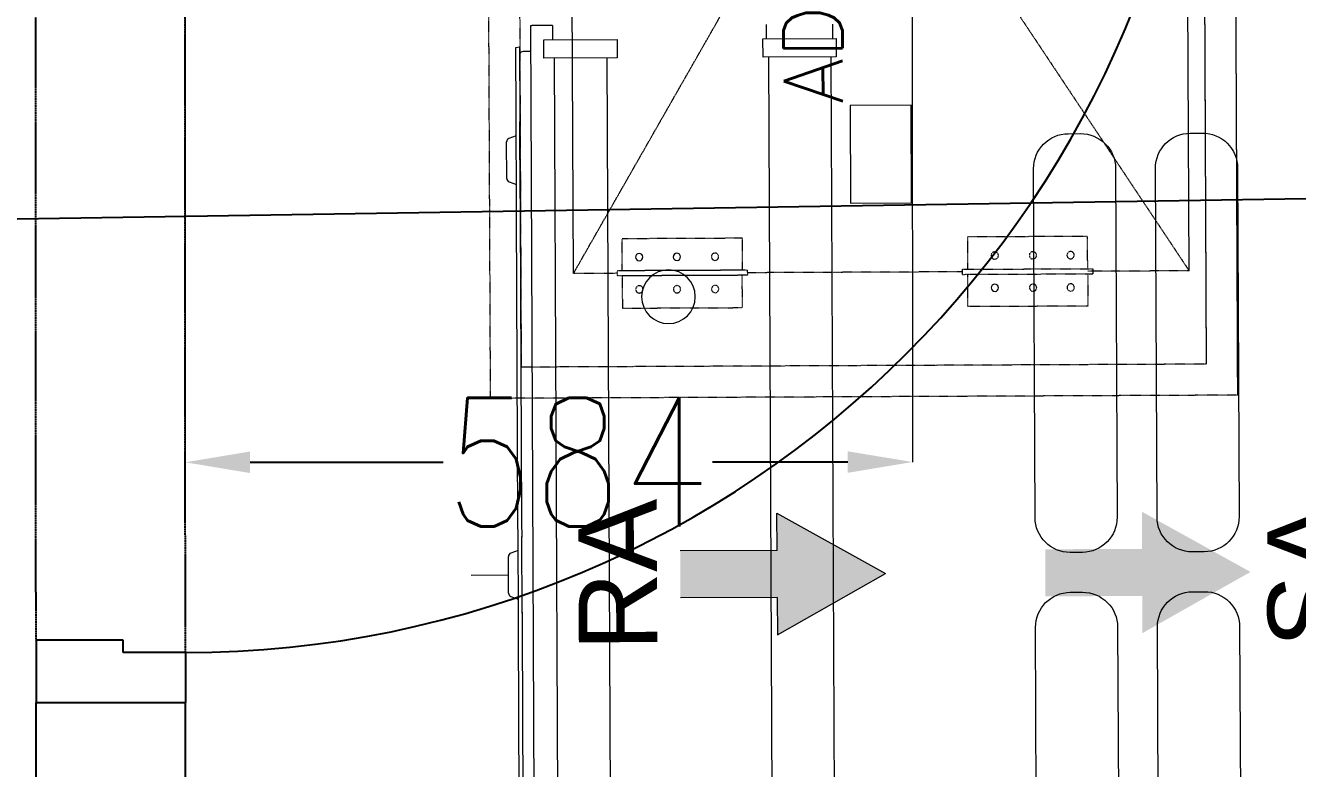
# Model space of a CAD drawing. Extents: x -678889171 to 586587, y -792238163 to 335485.
# Drawn here: x 86662 to 87685, y 27746 to 28343 of the extents above; entities that cross this region are included whole.
import ezdxf
from ezdxf import colors
from ezdxf.entities.mleader import LeaderData, LeaderLine
from ezdxf.enums import TextEntityAlignment as Align
from ezdxf.math import Vec2, Vec3

# ---------------------------------------------------------------- set-up
doc = ezdxf.new("R2010")
doc.units = 0
doc.header["$MEASUREMENT"] = 0
doc.linetypes.add('HIDDEN', pattern=[0.375, 0.25, -0.125])
doc.linetypes.add('XR-Typ24$0$XR-A-2ND-FLOOR$0$XR-A-TYP-2-3-4-5-6-7-8-9-10$0$XR-A-TYP-2-3-4-6-7-8-9-10$0$HIDDEN', pattern=[0.375, 0.25, -0.125])
doc.layers.get('0').update_dxf_attribs({"color": 8})
doc.layers.get('Defpoints').update_dxf_attribs({"color": 252})
for name, color, linetype in [('1', 8, 'Continuous'), ('E-TEXT', 3, 'Continuous'), ('XR-A-5TH floor-Ceiling$0$A-SITE-PATT', 12, 'Continuous'), ('XR-A-9TH-FLOOR$0$A-ANNO-SYMB', 252, 'Continuous'), ('XR-Typ24$0$XR-A-2ND-FLOOR$0$XR-A-TYP-2-3-4-5-6-7-8-9-10$0$A-WALL', 252, 'Continuous'), ('XR-Typ24$0$XR-A-2ND-FLOOR$0$XR-A-TYP-2-3-4-5-6-7-8-9-10$0$XR-A-TYP-2-3-4-6-7-8-9-10$0$A-DOOR', 252, 'Continuous'), ('XR-Typ24$0$XR-A-2ND-FLOOR$0$XR-A-TYP-2-3-4-5-6-7-8-9-10$0$XR-A-TYP-2-3-4-6-7-8-9-10$0$A-FLOR-OVHD', 252, 'XR-Typ24$0$XR-A-2ND-FLOOR$0$XR-A-TYP-2-3-4-5-6-7-8-9-10$0$XR-A-TYP-2-3-4-6-7-8-9-10$0$HIDDEN')]:
    doc.layers.add(name, color=color, linetype=linetype)
for name, color, linetype, lineweight in [('14- SAD FLEX', 30, 'Continuous', 0), ('2-MH TEXT', 2, 'Continuous', 0), ('Air Outlets', 8, 'Continuous', 0), ('LATS_EQ_IDU', 7, 'Continuous', 0)]:
    doc.layers.add(name, color=color, linetype=linetype, lineweight=lineweight)
doc.styles.add('LG-TEXT', font='arial.ttf')
doc.styles.add('ROMANS', font='romans.shx')
doc.styles.get("Standard").update_dxf_attribs({"font": 'arial.ttf'})
doc.styles.add('Work$0$E-M.MODUL', font='romans.shx', dxfattribs={"width": 0.8})
doc.dimstyles.new('Work$0$S-DIM', dxfattribs={"dimscale": 500, "dimtxt": 0.2065, "dimasz": 0.104, "dimexe": 0, "dimexo": 0, "dimgap": 0, "dimtad": 0, "dimdec": 0, "dimzin": 0, "dimdsep": 46, "dimtxsty": 'Work$0$E-M.MODUL', "dimcen": 0.25, "dimclrd": 5, "dimclre": 5, "dimclrt": 1, "dimadec": 0, "dimazin": 0, "dimtfac": 1, "dimtdec": 0, "dimtofl": 0, "dimtmove": 0, "dimatfit": 3, "dimfxl": 1, "dimtolj": 1, "dimtzin": 0, "dimlwe": 13, "dimarcsym": 0})

# ---------------------------------------------------------------- blocks, each defined once
blk = doc.blocks.new('*U2788')
at = {"layer": '14- SAD FLEX', "color": 0, "linetype": 'HIDDEN', "ltscale": 0.1}
for p, q in [((0, 0), (0, 600.0841646477638)), ((0, 600.0841646477638), (600.0833275471232, 600.0841646477638)), ((600.0833275471232, 600.0841646477638), (600.0833275471232, 0)), ((25.00347202917328, 25.00350676415837), (25.00347202917328, 575.0806578837801)), ((25.00347202917328, 575.0806578837801), (575.0798555178917, 575.0806578837801)), ((575.0798555178917, 575.0806578837801), (575.0798555178917, 25.00350676415837)), ((100.0188423113432, 497.9218231859413), (100.0188423113432, 533.0120474935538)), ((100.0188423113432, 533.0120474935538), (500.0396741981094, 302.1586737747857)), ((97.98124891385669, 493.8466304255562), (72.03182511980413, 493.8466304255562)), ((72.03182511980413, 493.8466304255562), (72.03182511980413, 397.3981338289013)), ((97.98124881769763, 393.322941068458), (97.98124901007395, 497.9218231859413)), ((102.0564357088879, 497.9218231859413), (97.98124901007395, 497.9218231859413)), ((97.98124891385669, 397.3981338289013), (97.98124891385669, 493.8466308104835)), ((102.0564357088879, 393.322941068458), (102.0564357088879, 497.9218231859413)), ((102.0564357088879, 397.3981338289013), (102.0564356126124, 493.8466308104835)), ((102.0564356126124, 493.8466296558181), (128.0058595028822, 493.8466304255562)), ((128.0058595028822, 493.8466304255562), (128.0058595028822, 397.3981338289013)), ((461.6640898614423, 477.3929597700044), (461.6640898614423, 442.9290411033871)), ((461.6640898614423, 477.3929597700044), (478.9342539886711, 477.3929597700044)), ((452.7255636615446, 468.7580280478433), (461.6640898614423, 468.7580280478433)), ((452.7255636615446, 468.758027662916), (452.7255635653273, 451.4878382303432)), ((478.9342539886711, 468.7580280478433), (556.4645261222031, 468.7580280478433)), ((452.7255635653273, 451.4878382303432), (461.6640898614423, 451.4878393849212)), ((478.9342539886711, 451.4878393849212), (556.4645261222031, 451.4878397698485)), ((430.4547047051601, 446.4871369545435), (430.4547047051601, 439.8211787930195)), ((447.7248693133588, 446.4871369545435), (430.4547047051601, 446.4871369545435)), ((447.7248693133588, 439.8211787930195), (430.4547047051601, 439.8211787930195)), ((447.7248693133588, 446.4871369545435), (447.7248693133588, 439.8211787930195)), ((478.9342539886711, 442.9290411033871), (461.6640898614423, 442.9290411033871)), ((72.03182511980413, 397.3981338289013), (97.98124891385669, 397.3981338289013)), ((102.0564356260584, 393.322941068458), (97.98124881769763, 393.322941068458)), ((100.0188423113723, 220.3619035364391), (100.0188423113432, 393.322941068458)), ((128.0058595028822, 397.3981338289013), (102.0564358049887, 397.3981334439741)), ((500.0396741981094, 302.1586737747857), (99.9999999999709, 38.3633893840306)), ((72.03182511980413, 119.8382137950393), (72.03182511980413, 216.2867103916942)), ((72.03182511980413, 216.2867103916942), (97.98124891385669, 216.2867103916942)), ((97.98124881769763, 220.3619035369775), (97.98124901007395, 115.763021034596)), ((102.0564357088879, 220.3619035369775), (102.0564357088879, 115.763021034596)), ((128.0058595028822, 216.2867103916942), (102.0564358049887, 216.2867103916942)), ((128.0058595028822, 119.8382137950393), (128.0058595028822, 216.2867103916942)), ((461.5999838921416, 160.7362504821358), (461.5999838921416, 126.2771174738446)), ((461.5999838921416, 160.7362504821358), (478.8677498850448, 160.7362504821358)), ((478.8677498850448, 160.7362504821358), (478.8677498850448, 126.2771174738446)), ((452.6626988956414, 152.1025174213428), (461.5999838921416, 152.1025174213428)), ((452.6626988956414, 152.1025170364737), (452.6626987994241, 134.8347261266172)), ((478.8677498850448, 152.1025174213428), (556.387256168091, 152.1025174213428)), ((556.387256168091, 152.1025178062118), (556.3872560718737, 134.8347272810788)), ((452.6626987994241, 134.8347261266172), (461.5999838921416, 134.8347268962098)), ((478.8677498850448, 134.8347268962098), (556.387256168091, 134.8347272810788)), ((430.3949324698478, 129.834718863116), (430.3949324698478, 123.1696863363468)), ((447.6626989437209, 129.834718863116), (430.3949324698478, 129.834718863116)), ((447.6626989437209, 123.1696863363468), (430.3949324698478, 123.1696863363468)), ((447.6626989437209, 129.834718863116), (447.6626989437209, 123.1696863363468)), ((478.8677498850448, 126.2771174738446), (461.5999838921416, 126.2771174738446)), ((97.98124910640763, 119.8382134101994), (72.03182511980413, 119.8382137950393)), ((100.0049543550995, 38.3633893840306), (100.0000006955233, 119.8382133802515)), ((102.0564356126124, 119.8382137950393), (128.0058595028822, 119.8382137950393)), ((574.9999999518623, 25.00003477823338), (25.00000004805042, 25.00003477821883)), ((575.0798555178917, 25.00350676415837), (25.00347202917328, 25.00350676415837)), ((600, 0), (0, 0)), ((600.0833275471232, 0), (0, 0))]:
    blk.add_line(p, q, dxfattribs=at)
at = {"layer": '14- SAD FLEX', "color": 0}
for p, q in [((100.0188423113432, 533.0120474935538), (500.0743940094253, 533.0120478784811)), ((500.0743940094253, 533.0120478784811), (500.0647303540609, 468.7580280478287)), ((478.9342539886711, 477.3929597700044), (478.9342539886711, 442.9290411033871)), ((556.4645261222031, 468.758028432625), (556.4645260259858, 451.4878397698485)), ((500.0621329577989, 451.4878394897823), (500.0171061007131, 152.1025174213719)), ((97.98124881769763, 220.3619035359297), (102.0564357088879, 220.3619035369775)), ((500.0145090651349, 134.8347270012455), (499.9999999999709, 38.36338899919065)), ((102.0564356126124, 115.763021034596), (97.98124891385669, 115.763021034596)), ((99.9999999999709, 38.3633893840306), (499.9999999999709, 38.36338899919065))]:
    blk.add_line(p, q, dxfattribs=at)
at = {"layer": '14- SAD FLEX', "color": 0, "linetype": 'HIDDEN', "ltscale": 0.1, "extrusion": (-1.42399754853411e-13, -1.034918396585503e-17, -1)}
for centre in [(87.04413031798322, 480.1361383043259), (87.04413031798322, 449.8769432400732), (87.04413031798322, 419.2365421492577), (87.04413031798322, 163.8079009805224), (87.04413031798322, 133.5487059163279)]:
    blk.add_ellipse(centre, major_axis=(-0.06903214442768882, 2.914282286183419), ratio=0.9999986121527408, start_param=-1.547113260106945, end_param=4.736072047072639, dxfattribs=at)
at = {"layer": '14- SAD FLEX', "color": 0, "extrusion": (-1.423996162431592e-13, -1.159286019481091e-17, -0.9999999999999999)}
for centre in [(112.9935543045867, 480.1361383043259), (112.9935543045867, 449.8769432400732)]:
    blk.add_ellipse(centre, major_axis=(-0.09644531499280751, 2.913503903163032), ratio=0.9999986437471204, start_param=-1.537705593972815, end_param=4.745479713206769, dxfattribs=at)
at = {"layer": '14- SAD FLEX', "color": 0, "linetype": 'HIDDEN', "ltscale": 0.1, "extrusion": (-1.424000002475513e-13, -7.243162160348683e-19, -1)}
blk.add_ellipse((452.7255636615446, 446.4871369545435), major_axis=(0.007611438425366701, 22.2708894077617), ratio=0.9999985958797056, start_param=4.712047214624809, end_param=6.282843540459943, dxfattribs=at)
at = {"layer": '14- SAD FLEX', "color": 0, "linetype": 'HIDDEN', "ltscale": 0.1, "extrusion": (-1.423997549143763e-13, 4.416304190340832e-18, -1)}
blk.add_ellipse((545.7596911294386, 460.1229339088459), major_axis=(0.2859749141306694, 5.153106055716046), ratio=0.9999985931171109, start_param=4.656950285228202, end_param=10.94013559240779, dxfattribs=at)
at = {"layer": '14- SAD FLEX', "color": 0, "linetype": 'HIDDEN', "ltscale": 0.1, "extrusion": (-1.423999764817295e-13, -2.73921528487805e-18, -1)}
blk.add_ellipse((452.7255636615446, 446.4871369545435), major_axis=(-0.04293327599886879, 5.000516972191451), ratio=0.9999986144440955, start_param=-1.562210782169351, end_param=0.008585568415928169, dxfattribs=at)
at = {"layer": '14- SAD FLEX', "color": 0, "linetype": 'HIDDEN', "ltscale": 0.1, "extrusion": (-1.423996162431592e-13, -1.159286019481091e-17, -0.9999999999999999)}
for centre in [(112.9935543045867, 419.2365421492577), (112.9935543045867, 194.4483020713087), (112.9935543045867, 163.8079009805224), (112.9935543045867, 133.5487059163279)]:
    blk.add_ellipse(centre, major_axis=(-0.09644531499280751, 2.913503903163032), ratio=0.9999986437471204, start_param=-1.537705593972815, end_param=4.745479713206769, dxfattribs=at)
at = {"layer": '14- SAD FLEX', "color": 0, "extrusion": (-1.42399754853411e-13, -1.034918396585503e-17, -1)}
blk.add_ellipse((87.04413031798322, 194.4483020713087), major_axis=(-0.06903214442768882, 2.914282286183419), ratio=0.9999986121527408, start_param=-1.547113260106945, end_param=4.736072047072639, dxfattribs=at)
at = {"layer": '14- SAD FLEX', "color": 0, "linetype": 'HIDDEN', "ltscale": 0.1, "extrusion": (-1.424000002498914e-13, -7.311757154057209e-19, -1)}
blk.add_ellipse((452.6626988956414, 129.834718863116), major_axis=(0.0076103815013283, 22.26779687294046), ratio=0.9999985958797054, start_param=4.712047214624809, end_param=6.282843540459943, dxfattribs=at)
at = {"layer": '14- SAD FLEX', "color": 0, "linetype": 'HIDDEN', "ltscale": 0.1, "extrusion": (-1.423998156000341e-13, 3.322782993294559e-18, -1)}
blk.add_ellipse((545.6839076482865, 143.4686223511671), major_axis=(0.2859352036654175, 5.15239049561321), ratio=0.999998593117111, start_param=4.656950285228202, end_param=10.94013559240779, dxfattribs=at)
at = {"layer": '14- SAD FLEX', "color": 0, "linetype": 'HIDDEN', "ltscale": 0.1, "extrusion": (-1.423998594137635e-13, 7.735024328836069e-18, -1)}
blk.add_ellipse((452.6626988956414, 129.834718863116), major_axis=(0.09086152784630352, 4.999181617208096), ratio=0.9999985367180428, start_param=4.694215727483949, end_param=6.265012001105252, dxfattribs=at)
at = {"layer": '2-MH TEXT', "color": 0, "ltscale": 0.02, "style": 'ROMANS'}
blk.add_text('AD', height=47.40125465813107, dxfattribs=at).set_placement((235.4073977292865, 316.0083215827908))
blk = doc.blocks.new('LATS_IDU_MIDDLE_STATIC_M1')
at = {"layer": 'LATS_EQ_IDU', "ltscale": 0.5, "true_color": 0x636466}
for points in [[(-19.24904000759125, 220.0260984897614), (18.56293416023254, 220.0260987281799), (18.56293427944183, 142.2473150491714), (48.39734947681427, 142.2473149299622), (-0.3430529832839966, 55.20643985271454), (-49.08345520496368, 142.2473149299622), (-19.24904000759125, 142.2473149299622)], [(18.54494178295135, -73.27549660205841), (-19.26703226566315, -73.27549636363983), (-19.26703226566315, -151.0542801618576), (-49.10144770145416, -151.0542801618576), (-0.3610453605651855, -238.0951550006866), (48.37935698032379, -151.0542800426483), (18.54494178295135, -151.0542802810669)]]:
    blk.add_hatch(color=251, dxfattribs=at).paths.add_polyline_path(points)
at = {"layer": 'LATS_EQ_IDU', "color": 251, "true_color": 0x636466}
for p, q in [((-0.343052864074707, 358.1455723047256), (-0.3430529832839966, 388.1455723047256)), ((-14.73691618442535, 358.1455721855164), (14.63881015777588, 358.1455721855164)), ((318.21808385849, 358.1455723047256), (347.5938102006912, 358.1455721855164)), ((-289.2370039224625, 350.3055721521378), (-43.81610178947449, 350.3055721521378)), ((-43.81610178947449, 350.3055721521378), (-42.60530269145966, 350.3055721521378)), ((-42.60530269145966, 350.3055721521378), (-30.39048302173615, 350.3055721521378)), ((-30.39048302173615, 350.3055721521378), (-28.66128242015839, 350.3055721521378)), ((-28.66128242015839, 350.3055721521378), (28.5631765127182, 350.305572271347)), ((-17.49961256980896, 356.2111115455627), (-19.64905285835266, 350.305572271347)), ((19.55094718933105, 350.3055723905563), (17.40150654315948, 356.2111115455627)), ((28.5631765127182, 350.305572271347), (30.29237711429596, 350.305572271347)), ((30.29237711429596, 350.305572271347), (42.50719666481018, 350.305572271347)), ((42.50719666481018, 350.305572271347), (43.71799600124359, 350.305572271347)), ((43.71799600124359, 350.305572271347), (289.1388980150223, 350.305572271347)), ((289.1388980150223, 350.305572271347), (290.3496975898743, 350.3055723905563)), ((290.3496975898743, 350.3055723905563), (302.5645171403885, 350.305572271347)), ((302.5645171403885, 350.305572271347), (304.2937177419662, 350.305572271347)), ((304.2937177419662, 350.305572271347), (361.518176317215, 350.305572271347)), ((315.4553875923157, 356.2111114263535), (313.3059471845627, 350.305572271347)), ((352.5059471130371, 350.305572271347), (350.3565065860748, 356.2111114263535)), ((361.518176317215, 350.305572271347), (363.247377038002, 350.305572271347)), ((363.247377038002, 350.305572271347), (375.4621967077255, 350.3055721521378)), ((375.4621967077255, 350.3055721521378), (376.6729960441589, 350.305572271347)), ((376.6729960441589, 350.305572271347), (416.0589472055435, 350.305572271347)), ((416.0589472055435, 350.305572271347), (423.3805457353592, 350.3055721521378)), ((423.3805457353592, 350.3055721521378), (423.8989471197128, 347.3655722141266)), ((-440.8530529737473, 338.3495721817017), (440.7549471855164, 338.3495721817017)), ((-43.81610190868378, 347.3655723333359), (-289.2370039224625, 347.3655722141266)), ((-42.34610188007355, 347.3655723333359), (-43.81610190868378, 347.3655723333359)), ((-30.13128221035004, 347.3655722141266), (-42.34610188007355, 347.3655723333359)), ((-30.79766774177551, 347.3655723333359), (30.69956171512604, 347.3655722141266)), ((42.24799609184265, 347.3655722141266), (30.03317654132843, 347.3655723333359)), ((43.71799600124359, 347.3655722141266), (42.24799609184265, 347.3655722141266)), ((289.1388981342316, 347.3655722141266), (43.71799600124359, 347.3655722141266)), ((290.6088980436325, 347.3655722141266), (289.1388981342316, 347.3655722141266)), ((302.823717713356, 347.3655722141266), (290.6088980436325, 347.3655722141266)), ((302.1428039073944, 347.3655720949173), (363.6530734300613, 347.3655722141266)), ((375.2029958963394, 347.3655722141266), (362.9881764650345, 347.3655722141266)), ((376.6729961633682, 347.3655723333359), (375.2029958963394, 347.3655722141266)), ((416.0589470863342, 347.3655723333359), (376.6729961633682, 347.3655723333359)), ((423.8989471197128, 347.3655722141266), (416.0589470863342, 347.3655723333359)), ((420.174947142601, 338.5455722808838), (420.1749470233917, 344.4255722761154)), ((420.174947142601, 338.5455722808838), (420.174947142601, 338.3495721817017)), ((440.7549315690994, 338.3495723009109), (440.9509471654892, 338.3495723009109)), ((440.9509471654892, 338.3495723009109), (440.9509470462799, 337.5655722618103)), ((440.9509470462799, 337.5655722618103), (440.9509471654892, 337.3695567846298)), ((440.9509471654892, 320.9055722951889), (440.9509469270706, 337.3695721626282)), ((414.6869472265244, 268.9655721187592), (414.6869469881058, 327.7655721902847)), ((414.6869469881058, 327.7655721902847), (429.3869470357895, 327.765572309494)), ((429.3869470357895, 327.765572309494), (429.3869472742081, 268.9655722379684)), ((414.6787641048431, 319.4729298353195), (-414.776869893074, 319.4729297161102)), ((440.9509471654892, 320.9055722951889), (429.3869470357895, 320.9055722951889)), ((414.6787641048431, 277.2582147121429), (-414.7768700122833, 277.2582147121429)), ((429.3869472742081, 268.9655722379684), (414.6869472265244, 268.9655721187592)), ((414.6787639856339, 147.3849295377731), (-414.776869893074, 147.3849296569824)), ((414.6869471073151, 151.757572054863), (429.3869470357895, 151.7575721740723)), ((414.6869469881058, 92.95757234096527), (414.6869471073151, 151.757572054863)), ((429.3869470357895, 151.7575721740723), (429.3869471549988, 92.95757234096527)), ((429.3869470357895, 148.8175721168518), (440.9509471654892, 148.8175722360611)), ((414.6787641048431, 97.3302149772644), (-414.776869893074, 97.33021485805511)), ((429.3869471549988, 92.95757234096527), (414.6869469881058, 92.95757234096527)), ((440.9509471654892, 95.89757239818573), (429.3869469165802, 95.89757227897644)), ((375.5849471092224, 81.98157227039337), (297.1849472522736, 81.98157215118408)), ((297.1849472522736, 81.98157215118408), (297.1849471330643, 32.98157227039337)), ((375.5849471092224, 32.98157215118408), (375.5849471092224, 81.98157227039337)), ((297.1849471330643, 32.98157227039337), (375.5849471092224, 32.98157215118408)), ((-324.2330529689789, -65.15537869930267), (-44.14905285835266, -65.15537881851196)), ((44.05094695091248, -65.15537893772125), (324.1349470615387, -65.15537881851196)), ((-16.06200397014618, -93.24242782592773), (-16.06200385093689, -103.042427778244)), ((15.96389806270599, -103.042427778244), (15.96389818191528, -93.24242782592773)), ((352.2219960689545, -93.24242794513702), (352.2219959497452, -103.042427778244)), ((-44.14905285835266, -131.1294769048691), (-324.2330528497696, -131.1294767856598)), ((324.134947180748, -131.1294766664505), (44.05094707012177, -131.1294767856598)), ((-324.2330529689789, -163.155378818512), (-44.14905297756195, -163.1553786993027)), ((44.05094718933105, -163.155378818512), (324.1349470615387, -163.1553786993027)), ((-16.06200397014618, -191.2424277067184), (-16.06200397014618, -201.0424278974533)), ((15.96389818191528, -201.042427778244), (15.96389806270599, -191.2424277067184)), ((352.2219960689545, -191.2424277067184), (352.2219960689545, -201.0424276590347)), ((-44.14905285835266, -229.1294766664505), (-324.2330529689789, -229.1294766664505)), ((324.1349470615387, -229.1294767856598), (44.05094707012177, -229.1294766664505))]:
    blk.add_line(p, q, dxfattribs=at)
at = {"layer": 'LATS_EQ_IDU', "color": 251, "ltscale": 0.5, "true_color": 0x636466}
for p, q in [((-19.24904000759125, 142.2473149299622), (-19.24904000759125, 220.0260984897614)), ((-19.24904000759125, 142.2473149299622), (-19.24904000759125, 220.0260984897614)), ((18.56293427944183, 142.2473150491714), (18.56293416023254, 220.0260987281799)), ((18.56293427944183, 142.2473150491714), (18.56293416023254, 220.0260987281799)), ((-19.24904000759125, 142.2473151683807), (-49.08345508575439, 142.2473150491714)), ((-19.24904000759125, 142.2473151683807), (-49.08345508575439, 142.2473150491714)), ((-49.08345520496368, 142.2473149299622), (-0.3430529832839966, 55.20643985271454)), ((-49.08345520496368, 142.2473149299622), (-0.3430529832839966, 55.20643985271454)), ((48.39734947681427, 142.2473149299622), (-0.3430529832839966, 55.20643985271454)), ((48.39734947681427, 142.2473149299622), (-0.3430529832839966, 55.20643985271454)), ((18.56293427944183, 142.2473151683807), (48.39734959602356, 142.2473150491714)), ((18.56293427944183, 142.2473151683807), (48.39734959602356, 142.2473150491714))]:
    blk.add_line(p, q, dxfattribs=at)
at = {"layer": 'LATS_EQ_IDU', "color": 251, "true_color": 0x636466, "extrusion": (0, -3.155443620884047e-30, -1)}
blk.add_circle((-222.7049471139908, 228.5895721912384), 21.56, dxfattribs=at)
at = {"layer": 'LATS_EQ_IDU', "color": 251, "true_color": 0x636466}
for centre, radius, start, end in [((-14.73691606521606, 355.2055721282959), 2.940000000000474, 90, 159.9999993406069), ((14.63881027698517, 355.2055722475052), 2.939999999996142, 20.00000065939313, 90), ((318.2180839776993, 355.2055721282959), 2.939999999997438, 90, 159.9999993406069), ((347.5938103199005, 355.2055721282959), 2.939999999998215, 20.00000065939313, 90), ((417.2349470853806, 344.4255721569061), 2.94, 0, 90)]:
    blk.add_arc(centre, radius, start, end, dxfattribs=at)
at = {"layer": 'LATS_EQ_IDU', "color": 251, "true_color": 0x636466, "extrusion": (0, -3.155443620884047e-30, -1)}
for centre, radius, start, end in [((44.14905285835266, -93.24242770671844), 28.0870489570875, 90, 180), ((-44.05094718933105, -93.24242782592773), 28.08704895708749, 0, 90), ((-324.134947180748, -93.24242782592773), 28.08704895708749, 90, 180), ((44.14905285835266, -103.0424278974533), 28.08704895708752, 180, 270), ((-44.05094707012177, -103.042427778244), 28.0870489570875, 270, 0), ((-324.1349470615387, -103.0424278974533), 28.0870489570875, 180, 270), ((44.14905297756195, -191.242427945137), 28.08704895708751, 90, 180), ((-44.05094718933105, -191.2424277067184), 28.0870489570875, 0, 90), ((-324.1349470615387, -191.2424277067184), 28.0870489570875, 90, 180), ((44.14905297756195, -201.0424276590347), 28.08704895708749, 180, 270), ((-44.05094695091248, -201.0424276590347), 28.08704895708749, 270, 0), ((-324.1349470615387, -201.0424276590347), 28.0870489570875, 180, 270)]:
    blk.add_arc(centre, radius, start, end, dxfattribs=at)
at = {"layer": 'Air Outlets', "color": 251, "true_color": 0x636466, "extrusion": (2.559958938710841e-11, 7.891473315459956e-07, 0.9999999999996888), "rotation": 4.624811842361033e-08}
blk.add_blockref('*U2788', (141.6516206264987, -228.1797817113933, -1.918193416938081), dxfattribs=at)
at = {"layer": 'LATS_EQ_IDU', "color": 251, "true_color": 0x636466, "style": 'LG-TEXT'}
for s, p in [('RA', (-0.6327477693557739, 238.8214358091354)), ('SA', (-2.787127256393433, -314.7893450260162))]:
    blk.add_text(s, height=62.99999999999999, dxfattribs=at).set_placement(p, align=Align.CENTER)
blk = doc.blocks.new('XR-A-Ceiling-Typ24-7to11th')
at = {"layer": 'LATS_EQ_IDU', "color": 0, "extrusion": (2.611058258957326e-09, -1.866763061155353e-08, 1), "rotation": 90.25172245858096}
blk.add_blockref('LATS_IDU_MIDDLE_STATIC_M1', (90209.07876574993, 14381.38780713079, -0.001174278385446257), dxfattribs=at)
blk = doc.blocks.new('*D2973')
at = {"layer": '1', "color": 5, "lineweight": 13, "transparency": 16777216}
for p, q in [((86790.71379063616, 28433.30505900589), (86790.87577538876, 27992.13388429631)), ((87374.9202790738, 28433.51956201272), (87375.0822638264, 27992.34838730313))]:
    blk.add_line(p, q, dxfattribs=at)
at = {"layer": '1', "color": 5, "lineweight": -2, "transparency": 16777216}
for p, q in [((86842.8757718836, 27992.15297712705), (86997.99678155608, 27992.2099328844)), ((87323.08226733156, 27992.32929447239), (87214.33010030708, 27992.28936395589))]:
    blk.add_line(p, q, dxfattribs=at)
at = {"layer": '1', "color": 5, "transparency": 16777216}
for points in [[(86842.87258974514, 28000.81964320952), (86842.87895402206, 27983.48631104457), (86790.87577538876, 27992.13388429631)], [(87323.0790851931, 28000.99596055486), (87323.08544947002, 27983.66262838991), (87375.0822638264, 27992.34838730313)]]:
    blk.add_solid(points, dxfattribs=at)
at = {"layer": 'Defpoints', "color": 0, "transparency": 16777216}
for p in [(86790.71379063616, 28433.30505900589, 0.0001048589613219519), (87374.9202790738, 28433.51956201272, -1.919491817080375), (86790.87577538876, 27992.13388429631)]:
    blk.add_point(p, dxfattribs=at)
at = {"layer": '1', "color": 1, "transparency": 16777216, "insert": (87106.16344093159, 27992.24964842014), "char_height": 103.25, "attachment_point": 5, "rotation": 0.021037281637661547, "style": 'Work$0$E-M.MODUL'}
blk.add_mtext('\\A1;584', dxfattribs=at)
blk = doc.blocks.new('*U1060')
for p, q in [((39.99999999999545, 819.9999999996726), (39.99999999998647, 199.9999999998977)), ((89.99999999997726, 819.9999999996726), (89.99999999996828, 199.9999999998977)), ((0, -20), (4.547473508864641e-12, 99.99999999993177)), ((39.99999999999091, 99.9999999999318), (4.547473508864641e-12, 99.99999999993177)), ((39.99999999999091, 99.9999999999318), (39.99999999999102, 49.9999999999477)), ((859.9999999996908, 99.99999999993177), (859.9999999996908, 49.99999999994769)), ((859.9999999996908, 99.99999999993177), (899.9999999996771, 99.9999999999318)), ((899.9999999996726, -20), (899.9999999996771, 99.9999999999318)), ((39.99999999999102, 49.9999999999477), (49.99999999999102, 49.9999999999477)), ((49.99999999999102, 49.9999999999477), (49.99999999999091, -20)), ((859.9999999996908, 49.99999999994769), (849.9999999996953, 49.9999999999477)), ((849.9999999996953, 49.9999999999477), (849.9999999996862, -20)), ((49.99999999999091, -20), (0, -20)), ((849.9999999996862, -20), (899.9999999996726, -20))]:
    blk.add_line(p, q)
for points in [[(89.99999999996817, 819.9999999996726), (39.99999999998636, 819.9999999996726), (39.99999999998636, 919.9999999996362), (89.99999999996817, 919.9999999996362), (89.99999999996817, 832.9999999996653), (89.99999999996817, 919.9999999996362)], [(89.99999999996828, 199.9999999998977), (39.99999999998647, 199.9999999998977), (39.99999999998636, 99.9999999999318), (89.99999999996817, 99.9999999999318), (89.99999999996817, 186.9999999999004)]]:
    blk.add_lwpolyline(points, close=True)
blk.add_arc((39.99999999998636, 99.9999999999318), 819.9999999997044, 7.016709298534877e-15, 90)
at = {"layer": 'XR-Typ24$0$XR-A-2ND-FLOOR$0$XR-A-TYP-2-3-4-5-6-7-8-9-10$0$XR-A-TYP-2-3-4-6-7-8-9-10$0$A-FLOR-OVHD'}
for p, q in [((859.9999999996908, 99.99999999993177), (39.99999999998636, 99.9999999999318)), ((849.9999999996953, -20), (49.99999999999091, -20))]:
    blk.add_line(p, q, dxfattribs=at)
blk = doc.blocks.new('XR-Typ24')
at = {"layer": 'XR-Typ24$0$XR-A-2ND-FLOOR$0$XR-A-TYP-2-3-4-5-6-7-8-9-10$0$A-WALL'}
for p, q in [((89471.48135784446, 14277.21239926887), (89591.48134569611, 14277.26612257789)), ((89472.79817839063, 11370.05773861899), (89471.48135784446, 14277.21239926887)), ((89592.70821896516, 11571.02328515851), (89591.48134569611, 14277.26612257789))]:
    blk.add_line(p, q, dxfattribs=at)
at = {"layer": 'XR-Typ24$0$XR-A-2ND-FLOOR$0$XR-A-TYP-2-3-4-5-6-7-8-9-10$0$XR-A-TYP-2-3-4-6-7-8-9-10$0$A-DOOR', "extrusion": (-8.218555496019938e-15, 2.238352514869863e-11, -1), "xscale": -1, "zscale": -1, "rotation": 89.97896271836792}
blk.add_blockref('*U1060', (-89491.05075459483, 15177.2194972397, -0.0001045259329999501), dxfattribs=at)
blk.add_blockref('*U1060', (-89491.05075459483, 15177.2194972397, -0.0001045259329999501), dxfattribs=at)

msp = doc.modelspace()

# ---------------------------------------------------------------- block references
at = {"layer": 'XR-A-9TH-FLOOR$0$A-ANNO-SYMB'}
msp.add_blockref('XR-Typ24', (-2800.434649049275, 13522.11598560929), dxfattribs=at)

# ---------------------------------------------------------------- next in the draw order: block references
at = {"layer": 'XR-A-5TH floor-Ceiling$0$A-SITE-PATT', "color": 4}
msp.add_blockref('XR-A-Ceiling-Typ24-7to11th', (-2800.434648258932, 13522.02358364844), dxfattribs=at)

# ---------------------------------------------------------------- next in the draw order: dimensions: what is measured, and where the dimension line sits
at = {"layer": '1', "color": 4}
dim = msp.add_linear_dim(base=(86790.87577538876, 27992.13388429631), p1=(87374.92027907379, 28433.51956201272, -1.919491817080375), p2=(86790.71379063613, 28433.30505900589, 0.0001048589613219519), angle=180.021037281638, dimstyle='Work$0$S-DIM', dxfattribs=at)
dim.commit()
dim.dimension.update_dxf_attribs({"geometry": '*D2973', "text_midpoint": (87106.16344093159, 27992.24964842014), "dimtype": 161})

# ---------------------------------------------------------------- next in the draw order: leaders
at = {"layer": 'E-TEXT', "color": 30}
ml = msp.add_multileader_mtext('Standard', dxfattribs=at)
ml.set_content('\\C30;CT1{\\fArial|b0|i0|c178|p34;5}/DP-T-8 {\\A1;3(1x3)mm\\H0.7x;\\S2^ ;\\H1.42857x; \\P∅ 25 mm PVC CONDUIT}', color=3)
ml.set_leader_properties(color=30)
ml.build(insert=Vec2(0, 0))
ml.multileader.update_dxf_attribs({"text_right_attachment_type": 6, "dogleg_length": 0.2763936738358556, "arrow_head_size": 153.5520410199195, "scale": 2})
ctx = ml.context
ctx.base_point, ctx.scale, ctx.char_height, ctx.arrow_head_size, ctx.landing_gap_size, ctx.plane_origin, ctx.plane_x_axis, ctx.plane_y_axis = Vec3(83669.94752024028, 25229.53972242085, -1.301467495540688e-05), 2, 153.5520410199195, 153.5520410199195, 3.071040820398391, Vec3(72466.2112091032, 31572.8525335079, 3.451332349495264e-05), Vec3(0.7079538503740199, 0.7062586960460026, 3.477911888746864e-09), Vec3(-0.7062586960460026, 0.7079538503740199, 4.799668914001097e-09)
ctx.right_attachment = 6
notes = []
notes.append((ctx, [(0, (1, 1, 0), (83669.55617230907, 25229.14931154949, -1.301659750109529e-05), (0.7079538503740199, 0.7062586960460026, 3.477911888746864e-09), 0.5527873476717118, [(1, [(81858.86695295261, 26957.53063017823, -1.218614226690966e-06)], 0, [])])]))
ctx.mtext.insert, ctx.mtext.text_direction, ctx.mtext.rotation, ctx.mtext.width, ctx.mtext.defined_height, ctx.mtext.flow_direction, ctx.mtext.extrusion = Vec3(83615.71568066369, 25288.25005150232, -1.262066421171121e-05), Vec3(0.7079538503740199, 0.7062586960460026, 3.477911888746863e-09), 0.7841995079899166, 3748.683909881383, 216.9691545207393, 5, Vec3(9.276067957549787e-10, -5.854249603696769e-09, 1)
ml = msp.add_multileader_mtext('Standard', dxfattribs=at)
ml.set_content('\\C30;CT9/DP-T-8 {\\A1;3(1x3)mm\\H0.7x;\\S2^ ;\\H1.42857x; \\P∅ 25 mm PVC CONDUIT}', color=3)
ml.set_leader_properties(color=30)
ml.build(insert=Vec2(0, 0))
ml.multileader.update_dxf_attribs({"text_right_attachment_type": 6, "dogleg_length": 0.2763936738358556, "arrow_head_size": 153.5520410199195, "scale": 2})
ctx = ml.context
ctx.base_point, ctx.scale, ctx.char_height, ctx.arrow_head_size, ctx.landing_gap_size, ctx.plane_origin, ctx.plane_x_axis, ctx.plane_y_axis = Vec3(83858.95895829951, 28339.90918448936), 2, 153.5520410199195, 153.5520410199195, 3.071040820398391, Vec3(80365.3286387462, 38021.32781048342, 3.397414773374764e-05), Vec3(0.999976866597217, -0.00680193137365684, 3.477911888746864e-09), Vec3(0.006801931373656824, 0.999976866597217, 4.799668914001097e-09)
ctx.right_attachment = 6
notes.append((ctx, [(0, (1, 1, 0), (83858.40618373969, 28339.91294451096), (0.9999768665972169, -0.00680193137365681, 3.477911888746864e-09), 0.5527873476717114, [(1, [(83593.66390132139, 28101.39691514443, -2.069462380356239e-06)], 0, [])])]))
ctx.mtext.insert, ctx.mtext.text_direction, ctx.mtext.rotation, ctx.mtext.width, ctx.mtext.defined_height, ctx.mtext.flow_direction, ctx.mtext.extrusion = Vec3(83862.57317052767, 28419.75235974364, 3.949720165398823e-07), Vec3(0.999976866597217, -0.006801931373656839, 3.477911888746863e-09), 6.276383323354838, 3689.840183907986, 503.608197250026, 5, Vec3(-3.510478451379605e-09, -4.775901363335934e-09, 1)
ml = msp.add_multileader_mtext('Standard', dxfattribs=at)
ml.set_content('\\C30;CT5/DP-T-8 {\\A1;3(1x3)mm\\H0.7x;\\S2^ ;\\H1.42857x; \\P∅ 25 mm PVC CONDUIT}', color=3)
ml.set_leader_properties(color=30)
ml.build(insert=Vec2(0, 0))
ml.multileader.update_dxf_attribs({"text_right_attachment_type": 6, "dogleg_length": 0.2763936738358556, "arrow_head_size": 153.5520410199195, "scale": 2})
ctx = ml.context
ctx.base_point, ctx.scale, ctx.char_height, ctx.arrow_head_size, ctx.landing_gap_size, ctx.plane_origin, ctx.plane_x_axis, ctx.plane_y_axis = Vec3(87819.91790065554, 28205.95997627875, 8.348865223562535e-06), 2, 153.5520410199195, 153.5520410199195, 3.071040820398391, Vec3(82310.5855089275, 37621.0780308851, 3.397414773374763e-05), Vec3(0.999976866597217, -0.00680193137365684, 3.477911888746864e-09), Vec3(0.006801931373656824, 0.999976866597217, 4.799668914001097e-09)
ctx.right_attachment = 6
notes.append((ctx, [(0, (1, 1, 0), (87819.36512609571, 28205.96373630036, 8.34694267787412e-06), (0.9999768665972169, -0.00680193137365681, 3.477911888746864e-09), 0.5527873476717114, [(1, [(85670.1908204779, 28171.9657989163, 6.399417941564006e-07)], 0, [])])]))
ctx.mtext.insert, ctx.mtext.text_direction, ctx.mtext.rotation, ctx.mtext.width, ctx.mtext.defined_height, ctx.mtext.flow_direction, ctx.mtext.extrusion = Vec3(87823.5321128837, 28285.80315153304, 8.742875967258202e-06), Vec3(0.999976866597217, -0.006801931373656839, 3.477911888746863e-09), 6.276383323354838, 3689.840183907986, 503.608197250026, 5, Vec3(-3.510478451379605e-09, -4.775901363335934e-09, 1)
ml = msp.add_multileader_mtext('Standard', dxfattribs=at)
ml.set_content('\\C30;CT10/DP-T-8 {\\A1;3(1x3)mm\\H0.7x;\\S2^ ;\\H1.42857x; \\P∅ 25 mm PVC CONDUIT}', color=3)
ml.set_leader_properties(color=30)
ml.build(insert=Vec2(0, 0))
ml.multileader.update_dxf_attribs({"text_right_attachment_type": 6, "dogleg_length": 0.2763936738358556, "arrow_head_size": 153.5520410199195, "scale": 2})
ctx = ml.context
ctx.base_point, ctx.scale, ctx.char_height, ctx.arrow_head_size, ctx.landing_gap_size, ctx.plane_origin, ctx.plane_x_axis, ctx.plane_y_axis = Vec3(86614.89073286217, 26742.39531890726, 6.543712195908088e-06), 2, 153.5520410199195, 153.5520410199195, 3.071040820398391, Vec3(80649.42467201085, 36869.36393692614, 3.396747536598055e-05), Vec3(0.999976866597217, -0.00680193137365684, 3.477911888746864e-09), Vec3(0.006801931373656824, 0.999976866597217, 4.799668914001097e-09)
ctx.right_attachment = 6
notes.append((ctx, [(0, (1, 1, 0), (86614.33795830235, 26742.39907892887, 6.541789650219671e-06), (0.9999768665972169, -0.00680193137365681, 3.477911888746864e-09), 0.5527873476717114, [(1, [(85233.9122867845, 27807.37236526143, 6.782042446652745e-06)], 0, [])])]))
ctx.mtext.insert, ctx.mtext.text_direction, ctx.mtext.rotation, ctx.mtext.width, ctx.mtext.defined_height, ctx.mtext.flow_direction, ctx.mtext.extrusion = Vec3(86618.50494509033, 26822.23849416155, 6.937722939603756e-06), Vec3(0.999976866597217, -0.006801931373656839, 3.477911888746863e-09), 6.276383323354838, 3689.840183907986, 503.608197250026, 5, Vec3(-3.510478451379605e-09, -4.775901363335934e-09, 1)
for ctx, leaders in notes:
    for number, flags, end, landing, length, lines in leaders:
        leader = LeaderData()
        leader.index, (leader.has_last_leader_line, leader.has_dogleg_vector, leader.attachment_direction) = number, flags
        leader.last_leader_point, leader.dogleg_vector, leader.dogleg_length = Vec3(end), Vec3(landing), length
        for number, points, colour, breaks in lines:
            line = LeaderLine()
            line.index, line.vertices, line.color, line.breaks = number, Vec3.list(points), colors.encode_raw_color(colour), breaks
            leader.lines.append(line)
        ctx.leaders.append(leader)

doc.saveas('drawing.dxf')
